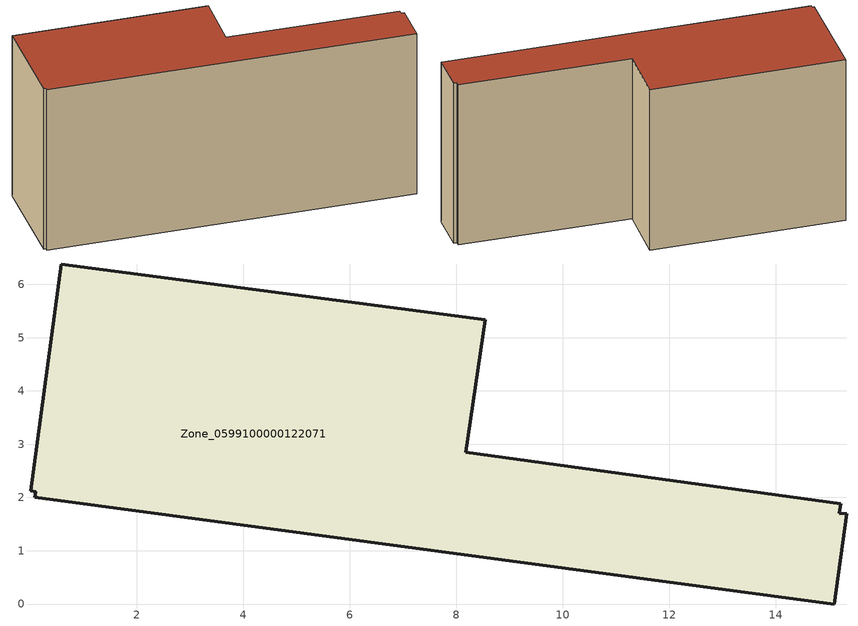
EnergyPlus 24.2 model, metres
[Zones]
Zone_0599100000122071
 floor ground (C_G): 15.33,1.69 15.1,0 0.09,2 0.11,2.11 0.01,2.12 0.58,6.38 8.55,5.34 8.18,2.85 15.22,1.88 15.19,1.71 z0
 wall outside (C_F): 8.18,2.85 8.55,5.34 0.58,6.38 0.01,2.12 0.11,2.11 0.09,2 15.1,0 15.33,1.69 15.19,1.71 15.22,1.88 8.18,2.85 z0:7.27
 roof outside (C_R): 15.22,1.88 8.18,2.85 8.55,5.34 0.58,6.38 0.01,2.12 0.11,2.11 0.09,2 15.1,0 15.33,1.69 15.19,1.71 z7.27
[BUILDING]
Pand.0599100000122071: North Axis=0; Terrain=City; Loads Convergence Tolerance Value=0.04; Temperature Convergence Tolerance Value=0.4; Solar Distribution=FullExterior; Maximum Number of Warmup Days=25; Minimum Number of Warmup Days=1
[Site:Location]
Rotterdam.The.Hague.AP_ZH_NLD Design_Conditions: Latitude=51.96; Longitude=4.45; Time Zone=1; Elevation=-4.5
[SITE:GROUNDTEMPERATURE:BUILDINGSURFACE]
18, 18, 18, 18, 18, 18, 18, 18, 18, 18, 18, 18
[MATERIAL] Thermal Absorptance=0.9; Solar Absorptance=0.7; Visible Absorptance=0.7
Name | Roughness | Thickness | Conductivity | Density | Specific Heat
G.TI.1946 | MediumSmooth | 0.15 | 1 | 540 | 1210
F.TI.1946 | Rough | 0.3 | 0.857143 | 1920 | 840
R.TI.1946 | MediumRough | 0.2 | 0.1 | 1500 | 1000
[CONSTRUCTION]
C_G: G.TI.1946
C_F: F.TI.1946
C_R: R.TI.1946
[ZONE]
Zone_0599100000122071: Type=1; Multiplier=1; Ceiling Height=Autocalculate; Volume=Autocalculate; Floor Area=autocalculate; Part of Total Floor Area=Yes
[ZONEINFILTRATION:DESIGNFLOWRATE]
Infil_Zone_0599100000122071: Zone or ZoneList or Space or SpaceList=Zone_0599100000122071; Schedule=AlwaysOn; Design Flow Rate Calculation Method=Flow/Area; Flow Rate per Floor Area=0.003; Constant Term Coefficient=1; Temperature Term Coefficient=0; Velocity Term Coefficient=0; Velocity Squared Term Coefficient=0
[HVACTEMPLATE:ZONE:IDEALLOADSAIRSYSTEM]
Zone_0599100000122071: Maximum Heating Supply Air Temperature=50; Minimum Cooling Supply Air Temperature=13; Maximum Heating Supply Air Humidity Ratio=0.0156; Minimum Cooling Supply Air Humidity Ratio=0.0077; Heating Limit=NoLimit; Cooling Limit=NoLimit; Dehumidification Control Type=ConstantSensibleHeatRatio; Cooling Sensible Heat Ratio=0.7; Dehumidification Setpoint=60; Humidification Control Type=None; Humidification Setpoint=30; Outdoor Air Method=None; Outdoor Air Flow Rate per Person=0.00944; Outdoor Air Flow Rate per Zone Floor Area=0; Outdoor Air Flow Rate per Zone=0; Demand Controlled Ventilation Type=None; Outdoor Air Economizer Type=NoEconomizer; Heat Recovery Type=None; Sensible Heat Recovery Effectiveness=0.7; Latent Heat Recovery Effectiveness=0.65
[ZONECONTROL:THERMOSTAT]
ThermostatControl_Zone_0599100000122071: Zone or ZoneList=Zone_0599100000122071; Control Type Schedule=DualSetpointControlType; Control 1=Thermostat_Zone_0599100000122071; Temperature Difference Between Cutout And Setpoint=0
[THERMOSTATSETPOINT:DUALSETPOINT]
Thermostat_Zone_0599100000122071: Heating Setpoint Temperature Schedule=HeatingSetpoint_Zone_0599100000122071; Cooling Setpoint Temperature Schedule=CoolingSetpoint_Zone_0599100000122071
[SCHEDULE:COMPACT]
HeatingSetpoint_Zone_0599100000122071: Through: 12/31, For: AllDays, Until: 24:00, 21
CoolingSetpoint_Zone_0599100000122071: Through: 12/31, For: AllDays, Until: 24:00, 24
DualSetpointControlType: Through: 12/31, For: AllDays, Until: 24:00, 4
AlwaysOn: Through: 12/31, For: AllDays, Until: 24:00, 1
